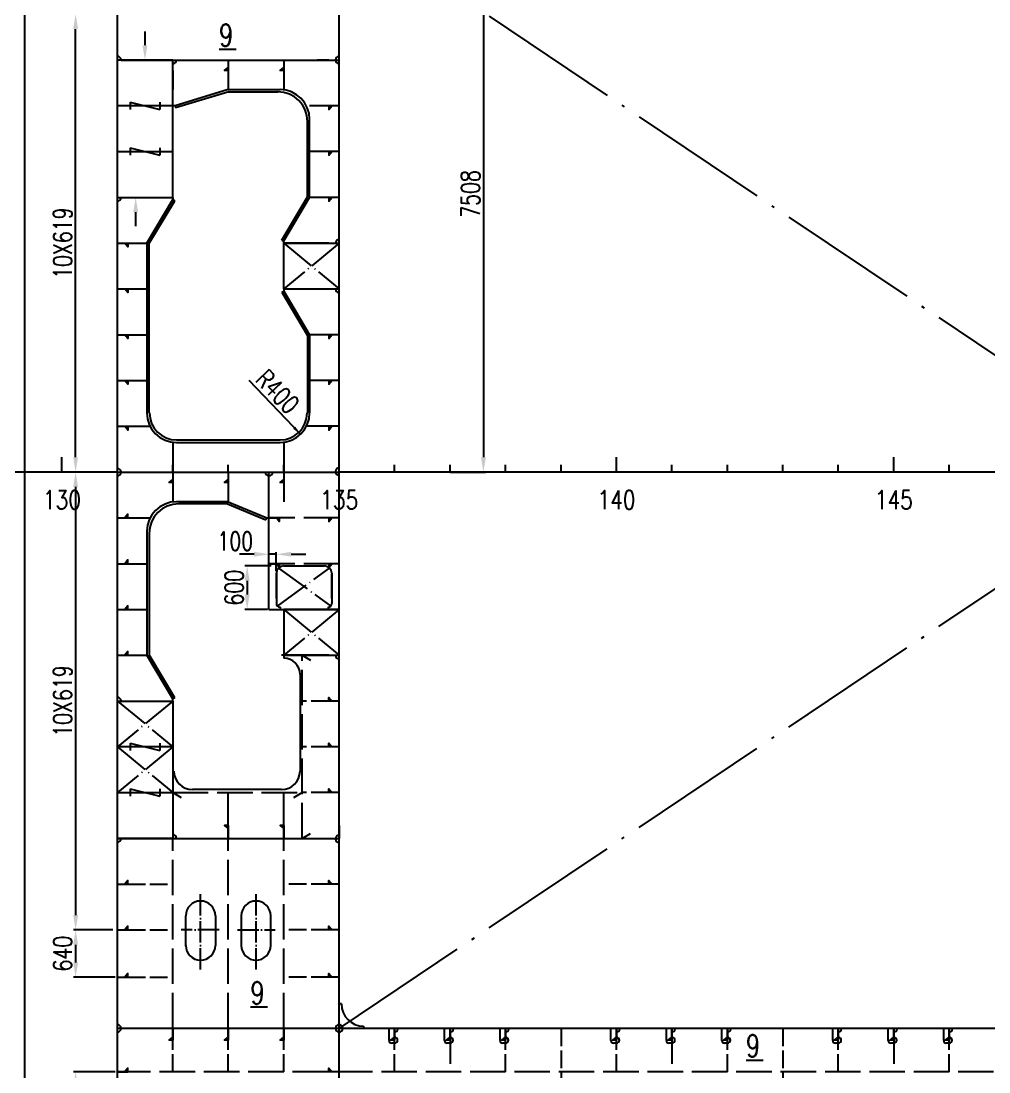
# Model space of a CAD drawing. Extents: x 373818 to 564480, y 322172 to 634257.
# Drawn here: x 522147 to 535238, y 608110 to 622318 of the extents above; entities that cross this region are included whole.
import ezdxf
from ezdxf.enums import TextEntityAlignment as Align

# ---------------------------------------------------------------- set-up
doc = ezdxf.new("R2010")
doc.units = 0
doc.header["$LTSCALE"] = 40
doc.header["$MEASUREMENT"] = 0
doc.linetypes.add('ACAD_ISO02W100', pattern=[15, 12, -3])
doc.linetypes.add('ACAD_ISO04W100', pattern=[30.5, 24, -3, 0.5, -3])
doc.layers.get('0').update_dxf_attribs({"linetype": 'CONTINUOUS'})
doc.layers.get('DEFPOINTS').update_dxf_attribs({"linetype": 'CONTINUOUS'})
for name, color, linetype in [('01CONTINUOUS', 2, 'CONTINUOUS'), ('C-CEN', 4, 'ACAD_ISO04W100'), ('C-CON', 4, 'CONTINUOUS'), ('C-DAS', 4, 'ACAD_ISO02W100'), ('FRAME', 7, 'CONTINUOUS'), ('Y-CON', 2, 'CONTINUOUS'), ('Y-DAS', 2, 'ACAD_ISO02W100')]:
    doc.layers.add(name, color=color, linetype=linetype)
doc.styles.add('ROMANS', font='romans.shx', dxfattribs={"width": 0.75, "height": 250, "bigfont": 'hzdx.shx'})
doc.dimstyles.new('DM-100', dxfattribs={"dimscale": 0, "dimtxt": 250, "dimasz": 200, "dimexe": 30, "dimexo": 30, "dimgap": 50, "dimtad": 1, "dimdec": 0, "dimzin": 0, "dimdsep": 46, "dimtxsty": 'ROMANS', "dimcen": 0, "dimclrd": 1, "dimclre": 1, "dimclrt": 1, "dimadec": 0, "dimazin": 0, "dimtfac": 1, "dimtdec": 0, "dimtmove": 0, "dimatfit": 3, "dimfxl": 1, "dimtolj": 1, "dimtzin": 0, "dimarcsym": 0})
doc.dimstyles.new('DM-50', dxfattribs={"dimscale": 50, "dimtxt": 1, "dimasz": 2.5, "dimexe": 1, "dimexo": 1, "dimgap": 1, "dimtad": 1, "dimdec": 0, "dimdsep": 46, "dimtxsty": 'ROMANS', "dimblk1": 'CLOSEDBLANK', "dimblk2": 'CLOSEDBLANK', "dimcen": 0, "dimclrd": 1, "dimclre": 1, "dimclrt": 1, "dimadec": 0, "dimazin": 0, "dimtfac": 1, "dimtdec": 0, "dimtmove": 0, "dimatfit": 3, "dimldrblk": 'CLOSEDBLANK', "dimfxl": 1, "dimtolj": 1, "dimarcsym": 0})

# ---------------------------------------------------------------- blocks, each defined once
blk = doc.blocks.new('*D10')
at = {"color": 1, "linetype": 'ByBlock', "transparency": 16777216}
for p, q in [((527905, 624884), (528430, 624884)), ((528400, 624684), (528400, 617564)), ((527949, 617364), (528430, 617364))]:
    blk.add_line(p, q, dxfattribs=at)
for points in [[(528367, 624684), (528434, 624684), (528400, 624884)], [(528367, 617564), (528434, 617564), (528400, 617364)]]:
    blk.add_solid(points, dxfattribs=at)
at = {"layer": 'DEFPOINTS', "color": 0, "linetype": 'ByBlock', "transparency": 16777216}
for p in [(527875, 624884), (527919, 617364), (528400, 617364)]:
    blk.add_point(p, dxfattribs=at)
at = {"color": 1, "linetype": 'ByBlock', "transparency": 16777216, "insert": (528225, 621124), "char_height": 250, "attachment_point": 5, "rotation": 90, "style": 'ROMANS'}
blk.add_mtext('\\A1;7508', dxfattribs=at)
blk = doc.blocks.new('*D25')
at = {"color": 1, "linetype": 'ByBlock', "transparency": 16777216}
for p, q in [((523390, 623554), (522856, 623554)), ((522886, 617564), (522886, 623354)), ((523420, 617364), (522856, 617364))]:
    blk.add_line(p, q, dxfattribs=at)
for points in [[(522853, 623354), (522919, 623354), (522886, 623554)], [(522853, 617564), (522919, 617564), (522886, 617364)]]:
    blk.add_solid(points, dxfattribs=at)
at = {"layer": 'DEFPOINTS', "color": 0, "linetype": 'ByBlock', "transparency": 16777216}
for p in [(522886, 623554), (523420, 623554), (523450, 617364)]:
    blk.add_point(p, dxfattribs=at)
at = {"color": 1, "linetype": 'ByBlock', "transparency": 16777216, "insert": (522711, 620459), "char_height": 250, "attachment_point": 5, "rotation": 90, "style": 'ROMANS'}
blk.add_mtext('\\A1;10X619', dxfattribs=at)
blk = doc.blocks.new('*D40')
at = {"color": 1, "linetype": 'ByBlock', "transparency": 16777216}
for p, q in [((525300, 616253), (525100, 616253)), ((525500, 616026), (525500, 616283)), ((525600, 616253), (525500, 616253)), ((525600, 616253), (525500, 616253)), ((525600, 616026), (525600, 616283)), ((525800, 616253), (526000, 616253))]:
    blk.add_line(p, q, dxfattribs=at)
for points in [[(525300, 616286), (525300, 616220), (525500, 616253)], [(525800, 616286), (525800, 616220), (525600, 616253)]]:
    blk.add_solid(points, dxfattribs=at)
at = {"layer": 'DEFPOINTS', "color": 0, "linetype": 'ByBlock', "transparency": 16777216}
for p in [(525500, 616253), (525500, 615996), (525600, 615996)]:
    blk.add_point(p, dxfattribs=at)
at = {"color": 1, "linetype": 'ByBlock', "transparency": 16777216, "insert": (525045, 616431), "char_height": 250, "attachment_point": 5, "style": 'ROMANS'}
blk.add_mtext('\\A1;100', dxfattribs=at)
blk = doc.blocks.new('*D39')
at = {"color": 1, "linetype": 'ByBlock', "transparency": 16777216}
for p, q in [((525530, 616096), (525175, 616096)), ((525205, 615896), (525205, 615707)), ((525480, 615507), (525175, 615507))]:
    blk.add_line(p, q, dxfattribs=at)
for points in [[(525172, 615896), (525239, 615896), (525205, 616096)], [(525172, 615707), (525239, 615707), (525205, 615507)]]:
    blk.add_solid(points, dxfattribs=at)
at = {"layer": 'DEFPOINTS', "color": 0, "linetype": 'ByBlock', "transparency": 16777216}
for p in [(525560, 616096), (525205, 615507), (525510, 615507)]:
    blk.add_point(p, dxfattribs=at)
at = {"color": 1, "linetype": 'ByBlock', "transparency": 16777216, "insert": (525030, 615801), "char_height": 250, "attachment_point": 5, "rotation": 90, "style": 'ROMANS'}
blk.add_mtext('\\A1;600', dxfattribs=at)
blk = doc.blocks.new('*D68')
at = {"color": 1, "linetype": 'ByBlock', "transparency": 16777216}
for p, q in [((523420, 617364), (522856, 617364)), ((522886, 617164), (522886, 611374)), ((523390, 611174), (522856, 611174))]:
    blk.add_line(p, q, dxfattribs=at)
for points in [[(522853, 617164), (522919, 617164), (522886, 617364)], [(522853, 611374), (522919, 611374), (522886, 611174)]]:
    blk.add_solid(points, dxfattribs=at)
at = {"layer": 'DEFPOINTS', "color": 0, "linetype": 'ByBlock', "transparency": 16777216}
for p in [(523450, 617364), (522886, 611174), (523420, 611174)]:
    blk.add_point(p, dxfattribs=at)
at = {"color": 1, "linetype": 'ByBlock', "transparency": 16777216, "insert": (522711, 614269), "char_height": 250, "attachment_point": 5, "rotation": 90, "style": 'ROMANS'}
blk.add_mtext('\\A1;10X619', dxfattribs=at)
blk = doc.blocks.new('*D69')
at = {"color": 1, "linetype": 'ByBlock', "transparency": 16777216}
for p, q in [((522886, 610974), (522886, 610734)), ((523420, 610534), (522856, 610534))]:
    blk.add_line(p, q, dxfattribs=at)
for points in [[(522853, 610974), (522919, 610974), (522886, 611174)], [(522853, 610734), (522919, 610734), (522886, 610534)]]:
    blk.add_solid(points, dxfattribs=at)
at = {"layer": 'DEFPOINTS', "color": 0, "linetype": 'ByBlock', "transparency": 16777216}
for p in [(523390, 611174), (522886, 610534), (523450, 610534)]:
    blk.add_point(p, dxfattribs=at)
at = {"color": 1, "linetype": 'ByBlock', "transparency": 16777216, "insert": (522711, 610854), "char_height": 250, "attachment_point": 5, "rotation": 90, "style": 'ROMANS'}
blk.add_mtext('\\A1;640', dxfattribs=at)
blk = doc.blocks.new('*D70')
at = {"color": 1, "linetype": 'ByBlock', "transparency": 16777216}
for p, q in [((523420, 609254), (522856, 609254)), ((522886, 609054), (522886, 608814)), ((523420, 608614), (522856, 608614))]:
    blk.add_line(p, q, dxfattribs=at)
for points in [[(522853, 609054), (522919, 609054), (522886, 609254)], [(522853, 608814), (522919, 608814), (522886, 608614)]]:
    blk.add_solid(points, dxfattribs=at)
at = {"layer": 'DEFPOINTS', "color": 0, "linetype": 'ByBlock', "transparency": 16777216}
for p in [(523450, 609254), (522886, 608614), (523450, 608614)]:
    blk.add_point(p, dxfattribs=at)
at = {"color": 1, "linetype": 'ByBlock', "transparency": 16777216, "insert": (522711, 608934), "char_height": 250, "attachment_point": 5, "rotation": 90, "style": 'ROMANS'}
blk.add_mtext('\\A1;640', dxfattribs=at)
blk = doc.blocks.new('*D242')
at = {"color": 1, "linetype": 'ByBlock', "transparency": 16777216}
blk.add_line((525228, 618605), (525927, 617875), dxfattribs=at)
blk.add_solid([(525856, 617980), (525826, 617951), (525927, 617875)], dxfattribs=at)
at = {"layer": 'DEFPOINTS', "color": 0, "linetype": 'ByBlock', "transparency": 16777216}
for p in [(525650, 618164), (525927, 617875)]:
    blk.add_point(p, dxfattribs=at)
at = {"color": 1, "linetype": 'ByBlock', "transparency": 16777216, "insert": (525617, 618451), "char_height": 250, "attachment_point": 5, "rotation": 313.7731, "style": 'ROMANS'}
blk.add_mtext('\\A1;R400', dxfattribs=at)
blk = doc.blocks.new('_CLOSEDBLANK')
at = {"color": 0, "linetype": 'ByBlock'}
for p, q in [((-1, 0.17), (0, 0)), ((-1, 0.17), (-1, -0.17)), ((0, 0), (-1, -0.17))]:
    blk.add_line(p, q, dxfattribs=at)

msp = doc.modelspace()

# ---------------------------------------------------------------- linework, layer by layer
for p, q in [((522200.32, 607469.88), (522200.32, 624969.88)), ((524828.12, 621937.73), (525057.59, 621937.73)), ((524230.32, 621171.88), (524200.32, 621171.88)), ((524230.32, 621171.88), (524239.05, 621143.18)), ((523848.11, 619314.88), (524200.32, 619903.88)), ((523878.11, 619306.59), (524226.07, 619888.48)), ((524200.32, 619903.88), (524226.07, 619888.48)), ((525674.53, 618650.55), (525700.32, 618665.88)), ((525674.53, 618650.55), (526020.32, 618068.64)), ((525700.32, 618665.88), (526050.32, 618076.88)), ((522700.32, 616219.88), (522700.32, 616419.88)), ((526450.32, 616219.88), (526450.32, 616419.88)), ((530200.32, 616219.88), (530200.32, 616419.88)), ((533950.32, 616219.88), (533950.32, 616419.88)), ((523450.32, 616219.88), (481450.32, 616219.88)), ((523450.32, 616219.88), (523450.32, 616319.88)), ((524200.32, 616219.88), (524200.32, 616319.88)), ((524950.32, 616219.88), (524950.32, 616319.88)), ((525700.32, 616219.88), (525700.32, 616319.88)), ((545200.32, 616219.88), (526450.32, 616219.88)), ((527200.32, 616219.88), (527200.32, 616319.88)), ((527950.32, 616219.88), (527950.32, 616319.88)), ((528700.32, 616219.88), (528700.32, 616319.88)), ((529450.32, 616219.88), (529450.32, 616319.88)), ((530950.32, 616219.88), (530950.32, 616319.88)), ((531700.32, 616219.88), (531700.32, 616319.88)), ((532450.32, 616219.88), (532450.32, 616319.88)), ((533200.32, 616219.88), (533200.32, 616319.88)), ((534700.32, 616219.88), (534700.32, 616319.88)), ((525700.32, 613743.88), (525700.32, 613703.88)), ((525920.32, 613483.88), (525920.32, 612176.88)), ((524215.32, 612176.88), (524200.32, 612176.88)), ((525670.32, 611926.88), (524465.32, 611926.88)), ((525253.04, 608989.54), (525482.51, 608989.54)), ((526480.32, 609029.88), (526450.32, 609029.88)), ((526780.32, 608729.88), (526780.32, 608699.88)), ((527200.32, 608499.88), (527160.32, 608499.88)), ((527950.32, 608499.88), (527910.32, 608499.88)), ((528700.32, 608499.88), (528660.32, 608499.88)), ((530200.32, 608499.88), (530160.32, 608499.88)), ((530950.32, 608499.88), (530910.32, 608499.88)), ((531700.32, 608499.88), (531660.32, 608499.88)), ((533200.32, 608499.88), (533160.32, 608499.88)), ((533950.32, 608499.88), (533910.32, 608499.88)), ((534700.32, 608499.88), (534660.32, 608499.88)), ((531954.05, 608267.72), (532183.53, 608267.72))]:
    msp.add_line(p, q)
at = {"color": 1, "linetype": 'ByBlock'}
for p, q in [((523823.06, 622177.95), (523823.06, 621990.88)), ((523698.14, 619546.8), (523698.14, 619733.88))]:
    msp.add_line(p, q, dxfattribs=at)
at = {"color": 7, "linetype": 'ACAD_ISO04W100', "ltscale": 0.3}
for p, q in [((524575.32, 609494.92), (524575.32, 610550.35)), ((525325.32, 609494.92), (525325.32, 610550.35)), ((524825.99, 610029.88), (524314.04, 610029.88)), ((525074.65, 610029.88), (525586.6, 610029.88))]:
    msp.add_line(p, q, dxfattribs=at)
at = {"color": 7, "linetype": 'Continuous'}
for p, q in [((524375.32, 609811.23), (524375.32, 610221.34)), ((524775.32, 610221.34), (524775.32, 609821.34)), ((525125.32, 610221.34), (525125.32, 609821.34)), ((525525.32, 609811.23), (525525.32, 610221.34))]:
    msp.add_line(p, q, dxfattribs=at)
at = {"color": 7, "ltscale": 0.2}
for p, q in [((527125.32, 608534.88), (527125.32, 608699.88)), ((527875.32, 608534.88), (527875.32, 608699.88)), ((528625.32, 608534.88), (528625.32, 608699.88)), ((530125.32, 608534.88), (530125.32, 608699.88)), ((530875.32, 608534.88), (530875.32, 608699.88)), ((531625.32, 608534.88), (531625.32, 608699.88)), ((533125.32, 608534.88), (533125.32, 608699.88)), ((533875.32, 608534.88), (533875.32, 608699.88)), ((534625.32, 608534.88), (534625.32, 608699.88))]:
    msp.add_line(p, q, dxfattribs=at)
for centre, radius, start, end in [((526450.32, 621790.88), 50, 90, 270), ((523450.32, 619933.88), 50, 270, 360), ((526450.32, 619314.88), 50, 90, 180), ((526450.32, 618695.88), 50, 180, 270), ((523450.32, 616219.88), 50, 270, 90), ((525500.32, 616219.88), 50, 180, 0), ((526450.32, 616226.95), 50, 90, 270), ((525700.32, 613483.88), 220, 0, 90), ((524465.32, 612176.88), 250, 180, 270), ((525670.32, 612176.88), 250, 270, 0), ((526450.32, 611260.72), 50, 90, 270), ((526780.32, 609029.88), 300, 180, 270), ((523450.32, 608699.88), 50, 270, 90), ((526450.32, 608699.88), 50, 90, 0), ((527200.32, 608539.88), 40, 270, 90), ((527950.32, 608539.88), 40, 270, 90), ((528700.32, 608539.88), 40, 270, 90), ((530200.32, 608539.88), 40, 270, 90), ((530950.32, 608539.88), 40, 270, 90), ((531700.32, 608539.88), 40, 270, 90), ((533200.32, 608539.88), 40, 270, 90), ((533950.32, 608539.88), 40, 270, 90), ((534700.32, 608539.88), 40, 270, 90), ((527160.32, 608534.88), 35, 180, 270), ((527910.32, 608534.88), 35, 180, 270), ((528660.32, 608534.88), 35, 180, 270), ((530160.32, 608534.88), 35, 180, 270), ((530910.32, 608534.88), 35, 180, 270), ((531660.32, 608534.88), 35, 180, 270), ((533160.32, 608534.88), 35, 180, 270), ((533910.32, 608534.88), 35, 180, 270), ((534660.32, 608534.88), 35, 180, 270)]:
    msp.add_arc(centre, radius, start, end)
at = {"color": 7, "linetype": 'Continuous'}
for centre, start, end in [((524575.32, 610221.34), 0, 180), ((525325.32, 610221.34), 0, 180), ((524575.32, 609821.34), 180, 0), ((525325.32, 609821.34), 180, 0)]:
    msp.add_arc(centre, 200, start, end, dxfattribs=at)
at = {"color": 7, "ltscale": 0.2}
for centre in [(527200.33, 608696.72), (527950.33, 608696.72), (528700.33, 608696.72), (530200.33, 608696.72), (530950.33, 608696.72), (531700.33, 608696.72), (533200.33, 608696.72), (533950.33, 608696.72), (534700.33, 608696.72)]:
    msp.add_arc(centre, 44.99, 270, 355.34759, dxfattribs=at)
at = {"color": 1, "linetype": 'ByBlock'}
for points in [[(523789.73, 621990.88), (523856.39, 621990.88), (523823.06, 621790.88)], [(523664.8, 619733.88), (523731.47, 619733.88), (523698.14, 619933.88)]]:
    msp.add_solid(points, dxfattribs=at)
at = {"layer": '01CONTINUOUS'}
for p, q in [((526450.32, 605769.83), (526450.32, 626684.07)), ((523450.32, 605719.88), (523450.32, 625119.88)), ((523500.32, 621790.88), (526450.32, 621790.88)), ((526310.32, 621790.88), (526150.32, 621790.88)), ((524200.32, 621650.88), (524200.32, 621390.88)), ((524950.32, 621650.88), (524950.32, 621390.88)), ((525700.32, 621650.88), (525700.32, 621390.88)), ((524200.32, 621171.88), (523450.32, 621171.88)), ((526310.32, 621171.88), (526050.32, 621171.88)), ((523450.32, 620552.88), (524200.32, 620552.88)), ((526310.32, 620552.88), (526050.32, 620552.88)), ((526310.32, 619933.88), (526050.32, 619933.88)), ((523590.32, 619314.88), (523850.32, 619314.88)), ((526310.32, 619314.88), (525700.32, 619314.88)), ((525700.32, 619314.88), (526450.32, 619314.88)), ((525700.32, 618695.88), (525700.32, 619314.88)), ((523590.32, 618695.88), (523850.32, 618695.88)), ((525700.32, 618695.88), (526450.32, 618695.88)), ((523590.32, 618076.88), (523850.32, 618076.88)), ((526310.32, 618076.88), (526050.32, 618076.88)), ((523590.32, 617457.88), (523850.32, 617457.88)), ((526310.32, 617457.88), (526050.32, 617457.88)), ((523590.32, 616838.88), (523850.32, 616838.88)), ((526310.32, 616838.88), (526007.03, 616838.88)), ((523450.32, 616359.88), (523450.32, 616619.88)), ((524200.32, 616619.88), (524200.32, 616219.88)), ((525700.32, 616619.88), (525700.32, 616219.88)), ((523450.32, 616219.88), (526450.32, 616219.88)), ((525500.32, 614362.88), (525500.32, 616219.88)), ((524200.32, 616079.88), (524200.32, 615819.88)), ((524950.32, 616079.88), (524950.32, 615819.88)), ((525700.32, 616079.88), (525700.32, 615819.88)), ((523590.32, 615600.88), (523893.61, 615600.88)), ((523590.32, 614981.88), (523850.32, 614981.88)), ((523590.32, 614362.88), (523850.32, 614362.88)), ((525500.32, 614362.88), (526450.32, 614362.88)), ((525700.32, 614362.88), (525700.32, 613743.88)), ((526450.32, 614362.88), (525700.32, 614362.88)), ((523590.32, 613743.88), (523850.32, 613743.88)), ((525700.32, 613743.88), (525670.32, 613743.88)), ((525700.32, 613743.88), (525697.32, 613743.88)), ((526310.32, 613743.88), (525700.32, 613743.88)), ((525700.32, 613743.88), (526450.32, 613743.88)), ((524200.32, 612505.88), (523450.32, 612505.88)), ((523450.32, 611886.88), (524200.32, 611886.88)), ((524950.32, 611267.88), (524950.32, 611756.88)), ((525700.32, 611441.1), (525700.32, 611756.88)), ((525700.32, 611267.88), (525700.32, 611756.88)), ((526450.32, 611441.1), (526450.32, 611756.88)), ((526450.32, 611441.1), (526450.32, 611756.88)), ((523450.32, 611267.88), (526450.32, 611267.88)), ((526450.32, 608699.88), (523450.32, 608699.88)), ((539200.32, 608699.88), (526450.32, 608699.88))]:
    msp.add_line(p, q, dxfattribs=at)
for points in [[(523450.32, 619933.88), (524200.32, 619933.88), (524200.32, 621790.88), (523450.32, 621790.88)], [(523450.32, 619933.88), (524200.32, 619933.88), (524200.32, 621790.88), (523450.32, 621790.88)], [(523450.32, 619933.88), (524200.32, 619933.88), (524200.32, 621790.88), (523450.32, 621790.88)], [(523450.32, 613124.88), (524200.32, 613124.88), (524200.32, 611267.88), (523450.32, 611267.88)], [(523450.32, 613124.88), (524200.32, 613124.88), (524200.32, 611267.88), (523450.32, 611267.88)]]:
    msp.add_lwpolyline(points, dxfattribs=at)
at = {"layer": 'C-CEN', "ltscale": 2}
for p, q in [((526450.32, 623739.88), (545200.32, 611179.88)), ((526450.32, 608699.88), (545200.32, 621259.88))]:
    msp.add_line(p, q, dxfattribs=at)
at = {"layer": 'C-CEN', "ltscale": 0.5}
for p, q in [((526450.32, 619314.88), (525700.32, 618695.88)), ((525700.32, 619314.88), (526450.32, 618695.88)), ((525614.96, 614407.52), (526321.03, 614922.59)), ((525629.61, 614922.59), (526335.68, 614407.52)), ((526450.32, 614362.88), (525700.32, 613743.88)), ((525700.32, 614362.88), (526450.32, 613743.88)), ((524200.32, 613124.88), (523450.32, 612505.88)), ((523450.32, 613124.88), (524200.32, 612505.88)), ((524200.32, 612505.88), (523450.32, 611886.88)), ((523450.32, 612505.88), (524200.32, 611886.88))]:
    msp.add_line(p, q, dxfattribs=at)
at = {"layer": 'C-CON'}
for p, q in [((524950.32, 621390.88), (524230.32, 621171.88)), ((524958.73, 621362.08), (524238.73, 621143.08)), ((524950.32, 621390.88), (525650.32, 621390.88)), ((524954.61, 621360.88), (525620.32, 621360.88)), ((523625.32, 621221.88), (524025.32, 621121.88)), ((523625.32, 621221.88), (523625.32, 621121.88)), ((524025.32, 621221.88), (524025.32, 621121.88)), ((526020.32, 619939.88), (526020.32, 620960.88)), ((526050.32, 619933.88), (526050.32, 620990.88)), ((523625.32, 620602.88), (524025.32, 620502.88)), ((523625.32, 620602.88), (523625.32, 620502.88)), ((524025.32, 620602.88), (524025.32, 620502.88)), ((524200.32, 619933.88), (524200.32, 619903.88)), ((524200.32, 619933.88), (524200.32, 619903.88)), ((524200.32, 619933.88), (524200.32, 619903.88)), ((525672.63, 619356.42), (526020.32, 619939.88)), ((525700.32, 619344.88), (526050.32, 619933.88)), ((524200.32, 619903.88), (523850.32, 619314.88)), ((525672.63, 619356.42), (525700.32, 619344.88)), ((523848.11, 619314.88), (523850.32, 617019.88)), ((523878.11, 619306.59), (523878.11, 617019.88)), ((525700.32, 619314.88), (525700.32, 619344.88)), ((525700.32, 618695.88), (525700.32, 618665.88)), ((525700.32, 618695.88), (525700.32, 618665.88)), ((525700.32, 618695.88), (525700.32, 618665.88)), ((525700.32, 618665.88), (526050.32, 618076.88)), ((526020.32, 618070.88), (526020.32, 617846.88)), ((526020.32, 618068.64), (526020.32, 617019.88)), ((526050.32, 618076.88), (526050.32, 617219.88)), ((524250.32, 616654.88), (525650.32, 616654.88)), ((524250.32, 616619.88), (525650.32, 616619.88)), ((524950.32, 615819.88), (524250.32, 615819.88)), ((524950.32, 615819.88), (525470.32, 615600.88)), ((524944.26, 615789.88), (524280.32, 615789.88)), ((524938.68, 615792.23), (525458.68, 615573.23)), ((525458.68, 615573.23), (525470.32, 615600.88)), ((525470.32, 615600.88), (525500.32, 615600.88)), ((523850.32, 615419.88), (523850.32, 613743.88)), ((523880.32, 615389.88), (523880.32, 613749.88)), ((525700.32, 614951.88), (526250.32, 614951.88)), ((525600.32, 614512.88), (525600.32, 614851.88)), ((525600.32, 614851.88), (525600.32, 614442.88)), ((526350.32, 614851.88), (526350.32, 614442.88)), ((526350.32, 614512.88), (526350.32, 614841.88)), ((525650.32, 614392.88), (525650.32, 614362.88)), ((526300.32, 614392.88), (526300.32, 614362.88)), ((524200.32, 613154.88), (523850.32, 613743.88)), ((524228.01, 613166.42), (523880.32, 613749.88)), ((525700.32, 613743.88), (525700.32, 613713.88)), ((525700.32, 613743.88), (525700.32, 613713.88)), ((524228.01, 613166.42), (524200.32, 613154.88)), ((524200.32, 613124.88), (524200.32, 613154.88)), ((524200.32, 613124.88), (524200.32, 613154.88)), ((523625.32, 612555.88), (524025.32, 612455.88)), ((523625.32, 612555.88), (523625.32, 612455.88)), ((524025.32, 612555.88), (524025.32, 612455.88)), ((523625.32, 611936.88), (524025.32, 611836.88)), ((523625.32, 611936.88), (523625.32, 611836.88)), ((524025.32, 611936.88), (524025.32, 611836.88))]:
    msp.add_line(p, q, dxfattribs=at)
msp.add_lwpolyline([(526050.32, 618076.88), (526050.32, 617019.88)], dxfattribs=at)
for centre, radius, start, end in [((523450.32, 621790.88), 50, 0, 90), ((524200.32, 621790.88), 50, 270, 0), ((525620.32, 620960.88), 400, 0, 90), ((525650.32, 620990.88), 400, 0, 90), ((523450.32, 619933.88), 50, 270, 0), ((526450.32, 619314.88), 50, 90, 180), ((524250.32, 617019.88), 400, 180, 270), ((524250.32, 617019.88), 365, 180, 270), ((525650.32, 617019.88), 365, 270, 0), ((525650.32, 617019.88), 400, 270, 0), ((524250.32, 615419.88), 400, 90, 180), ((524280.32, 615389.88), 400, 90, 180), ((525700.32, 614851.88), 100, 90, 180), ((526250.32, 614851.88), 100, 0, 90), ((525650.32, 614442.88), 50, 180, 270), ((526300.32, 614442.88), 50, 270, 0), ((526450.32, 613743.88), 50, 180, 270), ((523450.32, 613124.88), 50, 0, 90), ((523450.32, 611267.88), 50, 270, 0), ((524200.32, 611267.88), 50, 0, 90), ((526450.32, 608699.88), 50, 0, 90)]:
    msp.add_arc(centre, radius, start, end, dxfattribs=at)
at = {"layer": 'C-DAS'}
for p, q in [((526450.32, 615600.88), (525500.32, 615600.88)), ((526450.32, 614981.88), (525500.32, 614981.88)), ((525950.32, 611267.88), (525950.32, 613743.88)), ((525950.32, 613743.88), (526061.75, 613679.13)), ((524200.32, 611886.88), (525950.32, 611886.88)), ((524200.32, 611886.88), (524311.75, 611822.13)), ((525838.89, 611822.13), (525950.32, 611886.88)), ((524200.32, 608699.88), (524200.32, 611267.88)), ((524950.32, 608699.88), (524950.32, 611267.88)), ((525700.32, 608699.88), (525700.32, 611267.88)), ((525950.32, 611267.88), (526061.75, 611332.63)), ((537700.32, 608109.88), (523450.32, 608109.88))]:
    msp.add_line(p, q, dxfattribs=at)
at = {"layer": 'Y-CON'}
for p, q in [((524950.32, 611441.1), (524950.32, 611267.88)), ((525700.32, 611441.1), (525700.32, 611267.88)), ((525700.32, 611441.1), (525700.32, 611267.88)), ((526450.32, 611441.1), (526450.32, 611267.88)), ((526450.32, 611441.1), (526450.32, 611267.88)), ((524200.32, 608539.88), (524200.32, 608699.88)), ((524950.32, 608539.88), (524950.32, 608699.88)), ((525700.32, 608539.88), (525700.32, 608699.88)), ((527200.32, 608539.88), (527200.32, 608699.88)), ((527950.32, 608539.88), (527950.32, 608699.88)), ((528700.32, 608539.88), (528700.32, 608699.88)), ((530200.32, 608539.88), (530200.32, 608699.88)), ((530950.32, 608539.88), (530950.32, 608699.88)), ((531700.32, 608539.88), (531700.32, 608699.88)), ((533200.32, 608539.88), (533200.32, 608699.88)), ((533950.32, 608539.88), (533950.32, 608699.88)), ((534700.32, 608539.88), (534700.32, 608699.88))]:
    msp.add_line(p, q, dxfattribs=at)
for points in [[(524950.32, 621790.88), (524950.32, 621650.88), (524900.32, 621650.88), (524950.32, 621690.88)], [(525700.32, 621790.88), (525700.32, 621650.88), (525650.32, 621650.88), (525700.32, 621690.88)], [(526450.32, 621171.88), (526310.32, 621171.88), (526310.32, 621121.88), (526350.32, 621171.88)], [(526450.32, 620552.88), (526310.32, 620552.88), (526310.32, 620502.88), (526350.32, 620552.88)], [(526450.32, 619933.88), (526310.32, 619933.88), (526310.32, 619883.88), (526350.32, 619933.88)], [(523450.32, 619314.88), (523590.32, 619314.88), (523590.32, 619264.88), (523550.32, 619314.88)], [(523450.32, 618695.88), (523590.32, 618695.88), (523590.32, 618645.88), (523550.32, 618695.88)], [(523450.32, 618076.88), (523590.32, 618076.88), (523590.32, 618026.88), (523550.32, 618076.88)], [(526450.32, 618076.88), (526310.32, 618076.88), (526310.32, 618026.88), (526350.32, 618076.88)], [(523450.32, 617457.88), (523590.32, 617457.88), (523590.32, 617407.88), (523550.32, 617457.88)], [(526450.32, 617457.88), (526310.32, 617457.88), (526310.32, 617407.88), (526350.32, 617457.88)], [(523450.32, 616838.88), (523590.32, 616838.88), (523590.32, 616788.88), (523550.32, 616838.88)], [(526450.32, 616838.88), (526310.32, 616838.88), (526310.32, 616788.88), (526350.32, 616838.88)], [(524200.32, 616219.88), (524200.32, 616079.88), (524150.32, 616079.88), (524200.32, 616119.88)], [(524950.32, 616219.88), (524950.32, 616079.88), (524900.32, 616079.88), (524950.32, 616119.88)], [(525700.32, 616219.88), (525700.32, 616079.88), (525650.32, 616079.88), (525700.32, 616119.88)], [(523450.32, 615600.88), (523590.32, 615600.88), (523590.32, 615650.88), (523550.32, 615600.88)], [(525500.32, 615600.88), (525640.32, 615600.88), (525640.32, 615550.88), (525600.32, 615600.88)], [(526450.32, 615600.88), (526310.32, 615600.88), (526310.32, 615550.88), (526350.32, 615600.88)], [(523450.32, 614981.88), (523590.32, 614981.88), (523590.32, 615031.88), (523550.32, 614981.88)], [(525500.32, 614981.88), (525640.32, 614981.88), (525640.32, 614931.88), (525600.32, 614981.88)], [(526450.32, 614981.88), (526310.32, 614981.88), (526310.32, 614931.88), (526350.32, 614981.88)], [(523450.32, 614362.88), (523590.32, 614362.88), (523590.32, 614412.88), (523550.32, 614362.88)], [(523450.32, 613743.88), (523590.32, 613743.88), (523590.32, 613793.88), (523550.32, 613743.88)], [(526450.32, 613124.88), (526310.32, 613124.88), (526310.32, 613174.88), (526350.32, 613124.88)], [(526450.32, 612505.88), (526310.32, 612505.88), (526310.32, 612555.88), (526350.32, 612505.88)], [(526450.32, 611886.88), (526310.32, 611886.88), (526310.32, 611936.88), (526350.32, 611886.88)], [(524950.32, 611267.88), (524950.32, 611441.1), (524900.32, 611441.1), (524950.32, 611401.1)], [(525700.32, 611267.88), (525700.32, 611441.1), (525650.32, 611441.1), (525700.32, 611401.1)], [(525700.32, 611267.88), (525700.32, 611441.1), (525650.32, 611441.1), (525700.32, 611401.1)], [(523450.32, 610648.88), (523590.32, 610648.88), (523590.32, 610698.88), (523550.32, 610648.88)], [(526450.32, 610648.88), (526310.32, 610648.88), (526310.32, 610698.88), (526350.32, 610648.88)], [(523450.32, 610029.88), (523590.32, 610029.88), (523590.32, 610079.88), (523550.32, 610029.88)], [(526450.32, 610029.88), (526310.32, 610029.88), (526310.32, 610079.88), (526350.32, 610029.88)], [(523450.32, 609389.88), (523590.32, 609389.88), (523590.32, 609439.88), (523550.32, 609389.88)], [(526450.32, 609389.88), (526310.32, 609389.88), (526310.32, 609439.88), (526350.32, 609389.88)], [(524200.32, 608692.72), (524200.32, 608539.88), (524150.32, 608539.88), (524200.32, 608579.88)], [(524950.32, 608692.72), (524950.32, 608539.88), (524900.32, 608539.88), (524950.32, 608579.88)], [(525700.32, 608692.72), (525700.32, 608539.88), (525650.32, 608539.88), (525700.32, 608579.88)], [(527200.32, 608692.72), (527200.32, 608539.88), (527150.32, 608539.88), (527200.32, 608579.88)], [(527950.32, 608692.72), (527950.32, 608539.88), (527900.32, 608539.88), (527950.32, 608579.88)], [(528700.32, 608692.72), (528700.32, 608539.88), (528650.32, 608539.88), (528700.32, 608579.88)], [(530200.32, 608692.72), (530200.32, 608539.88), (530150.32, 608539.88), (530200.32, 608579.88)], [(530950.32, 608692.72), (530950.32, 608539.88), (530900.32, 608539.88), (530950.32, 608579.88)], [(531700.32, 608692.72), (531700.32, 608539.88), (531650.32, 608539.88), (531700.32, 608579.88)], [(533200.32, 608692.72), (533200.32, 608539.88), (533150.32, 608539.88), (533200.32, 608579.88)], [(533950.32, 608692.72), (533950.32, 608539.88), (533900.32, 608539.88), (533950.32, 608579.88)], [(534700.32, 608692.72), (534700.32, 608539.88), (534650.32, 608539.88), (534700.32, 608579.88)], [(523450.32, 608109.88), (523590.32, 608109.88), (523590.32, 608159.88), (523550.32, 608109.88)], [(526450.32, 608109.88), (526310.32, 608109.88), (526310.32, 608159.88), (526350.32, 608109.88)]]:
    msp.add_lwpolyline(points, dxfattribs=at)
at = {"layer": 'Y-DAS', "ltscale": 0.3}
msp.add_line((523590.32, 616838.88), (523893.61, 616838.88), dxfattribs=at)
at = {"layer": 'Y-DAS', "ltscale": 0.5}
for p, q in [((526310.32, 613124.88), (525950.32, 613124.88)), ((526310.32, 612505.88), (525950.32, 612505.88)), ((524950.32, 611441.1), (524950.32, 611886.88)), ((525700.32, 611441.1), (525700.32, 611886.88)), ((526310.32, 611886.88), (525950.32, 611886.88)), ((523590.32, 610648.88), (524200.32, 610648.88)), ((526310.32, 610648.88), (525700.32, 610648.88)), ((523590.32, 610029.88), (524200.32, 610029.88)), ((526310.32, 610029.88), (525700.32, 610029.88)), ((523590.32, 609389.88), (524200.32, 609389.88)), ((526310.32, 609389.88), (525700.32, 609389.88)), ((524200.32, 608109.88), (524200.32, 608699.88)), ((524950.32, 608109.88), (524950.32, 608699.88)), ((524950.32, 608109.88), (524950.32, 608699.88)), ((525700.32, 608109.88), (525700.32, 608699.88)), ((525700.32, 608109.88), (525700.32, 608699.88)), ((527200.32, 608109.88), (527200.32, 608699.88)), ((528700.32, 608109.88), (528700.32, 608699.88)), ((528700.32, 608109.88), (528700.32, 608699.88)), ((529450.32, 608699.88), (529450.32, 605939.11)), ((530200.32, 608109.88), (530200.32, 608699.88)), ((531700.32, 608109.88), (531700.32, 608699.88)), ((532450.32, 608699.88), (532450.32, 606299.81)), ((533200.32, 608109.88), (533200.32, 608699.88)), ((534700.32, 608109.88), (534700.32, 608699.88))]:
    msp.add_line(p, q, dxfattribs=at)
at = {"layer": 'Y-DAS'}
for p, q in [((527950.32, 608699.88), (527950.32, 608109.88)), ((530950.32, 608699.88), (530950.32, 608109.88)), ((533950.32, 608699.88), (533950.32, 608109.88))]:
    msp.add_line(p, q, dxfattribs=at)

# ---------------------------------------------------------------- texts
at = {"color": 7, "style": 'ROMANS', "width": 0.75}
for p in [(524824.03, 621976.72), (525248.95, 609028.53), (531949.96, 608312.86)]:
    msp.add_text('9', height=300, dxfattribs=at).set_placement(p)
at = {"layer": 'FRAME', "style": 'ROMANS', "width": 0.8}
for s, p in [('130', (522700.32, 615844.88)), ('135', (526450.32, 615844.88)), ('140', (530200.32, 615844.88)), ('145', (533950.32, 615844.88))]:
    msp.add_text(s, height=250, dxfattribs=at).set_placement(p, align=Align.MIDDLE)

# ---------------------------------------------------------------- dimensions: what is measured, and where the dimension line sits
dim = msp.add_radius_dim(center=(525650.32, 617019.88), mpoint=(525927.04, 616731.04), dimstyle='DM-50')
dim.commit()
dim.dimension.update_dxf_attribs({"geometry": '*D242', "text_midpoint": (525490.96, 617186.22), "dimtype": 164, "insert": (0, -1143.85)})
for base, p1, p2, override, picture, middle in [((522885.86, 609389.88), (523390.32, 610029.88), (523450.32, 609389.88), {"dimscale": 1, "dimse1": 1, "dimtmove": 1}, '*D69', (522710.86, 609709.88)), ((522885.86, 607469.88), (523450.32, 608109.88), (523450.32, 607469.88), {"dimscale": 1, "dimtmove": 1}, '*D70', (522710.86, 607789.88))]:
    dim = msp.add_linear_dim(base=base, p1=p1, p2=p2, angle=90, dimstyle='DM-100', override=override)
    dim.commit()
    dim.dimension.update_dxf_attribs({"geometry": picture, "text_midpoint": middle, "insert": (0, -1143.85)})
at = {"layer": 'C-CON'}
for base, p1, p2, text, picture, middle in [((528400.47, 616219.88), (527875.32, 623739.88), (527919.4, 616219.88), '7508', '*D10', (528225.47, 619979.88)), ((522885.86, 622409.88), (523450.32, 616219.88), (523420.32, 622409.88), '10X619', '*D25', (522710.86, 619314.88)), ((522885.86, 610029.88), (523450.32, 616219.88), (523420.32, 610029.88), '10X619', '*D68', (522710.86, 613124.88)), ((525205.35, 614362.88), (525559.53, 614951.88), (525509.53, 614362.88), '600', '*D39', (525030.35, 614657.38))]:
    dim = msp.add_linear_dim(base=base, p1=p1, p2=p2, angle=90, text=text, dimstyle='DM-100', override={"dimscale": 1, "dimtmove": 1}, dxfattribs=at)
    dim.commit()
    dim.dimension.update_dxf_attribs({"geometry": picture, "text_midpoint": middle, "insert": (0, -1143.85)})
dim = msp.add_linear_dim(base=(525500.32, 615109.19), p1=(525600.32, 614851.88), p2=(525500.32, 614851.88), dimstyle='DM-100', override={"dimscale": 1, "dimtmove": 1}, dxfattribs=at)
dim.commit()
dim.dimension.update_dxf_attribs({"geometry": '*D40', "text_midpoint": (525044.85, 615287.05), "dimtype": 160, "insert": (0, -1143.85)})

doc.saveas('drawing.dxf')
